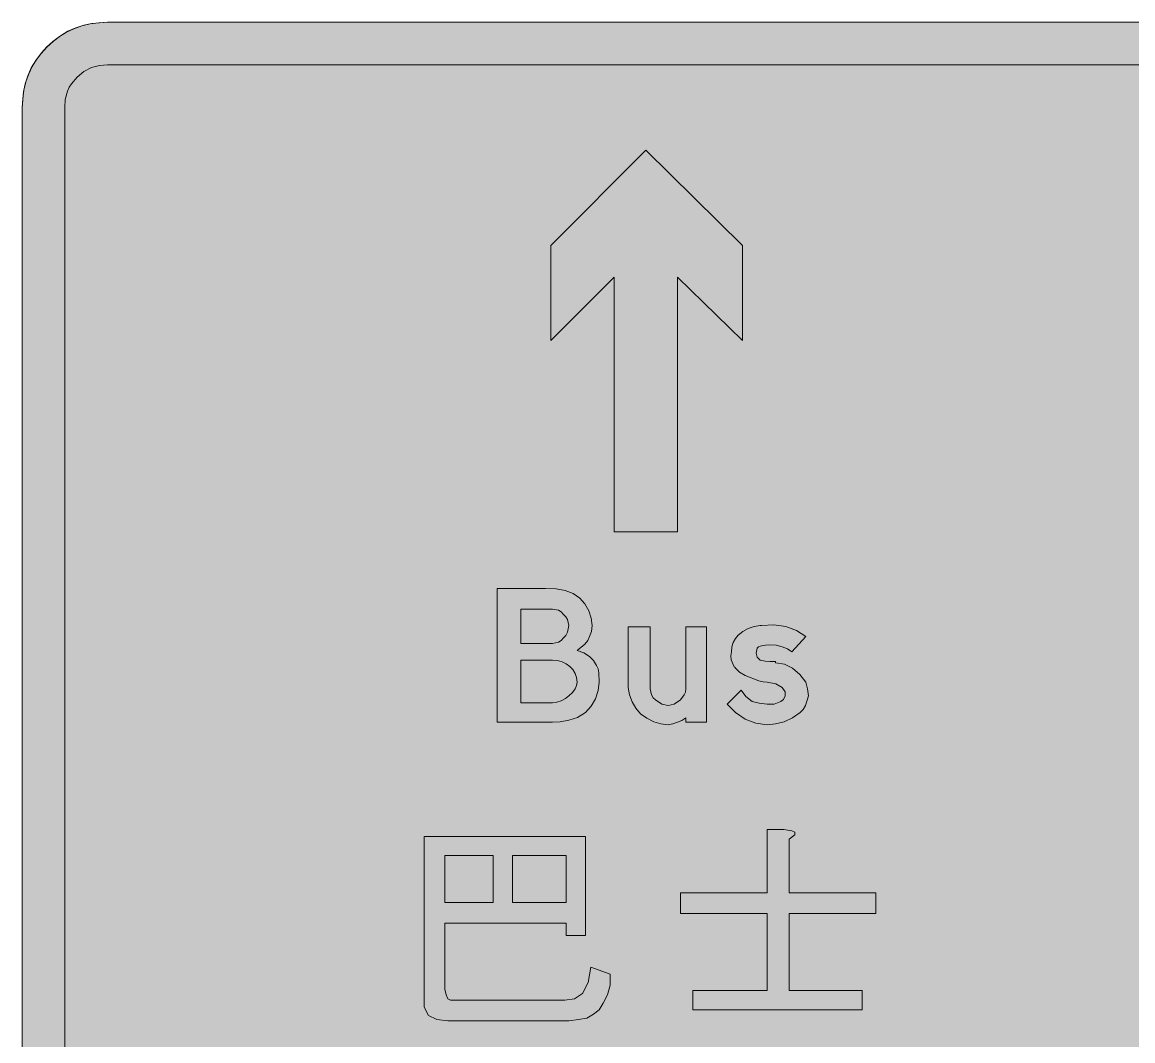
# Model space of a CAD drawing. Header units: metres. Extents: x 145 to 424, y 6 to 266.
# Drawn here: x 145.1 to 290.3, y 132.6 to 265.7 of the extents above; entities that cross this region are included whole.
import ezdxf

# ---------------------------------------------------------------- set-up
doc = ezdxf.new("R2010")
doc.units = ezdxf.units.M
for name, color, linetype, true_color in [('FILL_BLUE_0000FF', 7, 'Continuous', 0x0000ff), ('FILL_WHITE_FFFFFF', 7, 'Continuous', 0xffffff), ('STROKE_BLUE_0000FF', 7, 'Continuous', 0x0000ff)]:
    doc.layers.add(name, color=color, linetype=linetype, true_color=true_color)

msp = doc.modelspace()

# ---------------------------------------------------------------- hatches: boundary and pattern name
at = {"layer": 'FILL_BLUE_0000FF', "true_color": 0x0000ff}
h = msp.add_hatch(color=7, dxfattribs=at)
h.dxf.hatch_style = 1
h.paths.add_polyline_path([(155.09, 11.98), (154.06, 12.28), (153.13, 12.79), (152.28, 13.5), (151.57, 14.37), (151.07, 15.34), (150.76, 16.39), (150.66, 17.46), (150.66, 254.52), (150.71, 255.6), (151.02, 256.68), (151.22, 257.19), (151.52, 257.65), (152.28, 258.48), (153.15, 259.26), (154.13, 259.76), (155.17, 260.02), (156.24, 260.1), (413.28, 260.1), (414.35, 260.02), (415.4, 259.76), (416.37, 259.26), (417.24, 258.48), (417.95, 257.61), (418.46, 256.63), (418.76, 255.59), (418.86, 254.52), (418.86, 17.46), (418.75, 16.38), (418.5, 15.3), (417.94, 14.4), (417.24, 13.5), (416.32, 12.73), (415.26, 12.24), (414.82, 12.03), (414.34, 11.92), (413.28, 11.88), (156.24, 11.88), (155.09, 11.98)])
at = {"layer": 'FILL_WHITE_FFFFFF', "true_color": 0xffffff}
h = msp.add_hatch(color=7, dxfattribs=at)
h.dxf.hatch_style = 1
h.paths.add_polyline_path([(156.24, 6.3), (154.17, 6.46), (153.15, 6.68), (152.1, 7.02), (151.05, 7.49), (150.08, 8.08), (149.16, 8.77), (148.32, 9.54), (147.55, 10.38), (146.86, 11.3), (146.27, 12.27), (145.8, 13.32), (145.46, 14.37), (145.24, 15.39), (145.08, 17.46), (145.08, 254.52), (145.24, 256.59), (145.46, 257.61), (145.8, 258.66), (146.27, 259.71), (146.86, 260.69), (147.55, 261.6), (148.32, 262.44), (149.16, 263.21), (150.08, 263.9), (151.05, 264.49), (152.1, 264.96), (153.15, 265.3), (154.17, 265.52), (156.24, 265.68), (413.28, 265.68), (415.28, 265.52), (416.34, 265.3), (417.42, 264.96), (418.47, 264.49), (419.45, 263.9), (420.36, 263.21), (421.2, 262.44), (421.97, 261.6), (422.66, 260.69), (423.25, 259.71), (423.72, 258.66), (424.06, 257.61), (424.28, 256.59), (424.44, 254.52), (424.44, 17.46), (424.39, 16.33), (424.24, 15.24), (423.98, 14.18), (423.63, 13.16), (423.17, 12.19), (422.62, 11.26), (421.96, 10.37), (421.2, 9.54), (420.37, 8.78), (419.48, 8.12), (418.55, 7.57), (417.58, 7.11), (416.56, 6.76), (415.5, 6.5), (414.41, 6.35), (413.28, 6.3), (156.24, 6.3)])
h = msp.add_hatch(color=7, dxfattribs=at)
h.dxf.hatch_style = 1
h.paths.add_polyline_path([(230.76, 199.08), (222.48, 199.08), (222.48, 232.38), (214.2, 224.1), (214.2, 236.52), (226.62, 248.94), (239.22, 236.52), (239.22, 224.1), (230.76, 232.38), (230.76, 199.08)])
h = msp.add_hatch(color=7, dxfattribs=at)
h.dxf.hatch_style = 1
h.paths.add_polyline_path([(219.77, 182.26), (220.14, 181.62), (220.35, 181.18), (220.45, 180.67), (220.5, 179.46), (220.37, 178.36), (220, 177.28), (219.44, 176.3), (218.7, 175.5), (217.67, 174.85), (216.54, 174.46), (215.41, 174.28), (214.38, 174.24), (207.18, 174.24), (207.18, 191.7), (213.48, 191.7), (214.87, 191.63), (216.07, 191.41), (217.1, 191.02), (217.98, 190.44), (218.61, 189.67), (219.13, 188.77), (219.47, 187.81), (219.6, 186.84), (219.49, 186.05), (219.24, 185.4), (219.01, 184.89), (218.63, 184.43), (217.62, 183.6), (218.49, 183.27), (219.22, 182.81), (219.77, 182.26)])
h.paths.add_polyline_path([(215.52, 184.88), (215.82, 185.22), (216.16, 185.55), (216.38, 185.96), (216.54, 186.84), (216.38, 187.63), (216.16, 187.98), (215.82, 188.28), (215.52, 188.62), (215.17, 188.84), (214.38, 189), (210.24, 189), (210.24, 184.5), (214.38, 184.5), (215.17, 184.66), (215.52, 184.88)], flags=16)
h.paths.add_polyline_path([(215.53, 177.01), (216.08, 177.29), (216.54, 177.66), (217.01, 178.09), (217.35, 178.56), (217.55, 179.03), (217.62, 179.46), (217.55, 180.05), (217.37, 180.59), (217.07, 181.08), (216.67, 181.51), (216.2, 181.86), (215.65, 182.12), (215.04, 182.28), (214.38, 182.34), (210.24, 182.34), (210.24, 176.76), (214.38, 176.76), (214.95, 176.82), (215.53, 177.01)], flags=16)
h = msp.add_hatch(color=7, dxfattribs=at)
h.dxf.hatch_style = 1
h.paths.add_polyline_path([(228.56, 173.98), (227.63, 174.26), (226.74, 174.72), (225.9, 175.32), (225.29, 176.06), (224.82, 176.89), (224.48, 177.8), (224.28, 178.74), (224.28, 186.66), (227.16, 186.66), (227.16, 178.56), (227.32, 177.77), (227.54, 177.42), (227.88, 177.12), (228.69, 176.56), (229.5, 176.4), (230.31, 176.56), (231.12, 177.12), (231.62, 177.77), (231.78, 178.16), (231.84, 178.56), (231.84, 186.66), (234.54, 186.66), (234.54, 174.24), (231.84, 174.24), (231.84, 174.78), (231.3, 174.44), (230.76, 174.24), (230.13, 173.99), (229.5, 173.88), (228.56, 173.98)])
h = msp.add_hatch(color=7, dxfattribs=at)
h.dxf.hatch_style = 1
h.paths.add_polyline_path([(242.19, 182.18), (242.82, 182.16), (243.18, 182.16), (243.54, 182.16), (243.54, 181.98), (244.72, 181.79), (245.79, 181.26), (246.73, 180.46), (247.5, 179.46), (247.75, 178.56), (247.86, 177.66), (247.46, 176.38), (247.15, 175.86), (246.78, 175.5), (245.78, 174.79), (244.69, 174.28), (243.57, 173.98), (242.46, 173.88), (240.99, 174.07), (239.58, 174.62), (238.31, 175.47), (237.24, 176.58), (239.04, 178.38), (239.69, 177.59), (240.48, 176.94), (241.4, 176.69), (242.46, 176.58), (243.36, 176.58), (244.26, 176.94), (244.6, 177.16), (244.8, 177.66), (244.8, 178.2), (244.44, 178.74), (243.59, 179.23), (242.46, 179.46), (241.92, 179.48), (241.38, 179.64), (239.58, 180.31), (238.85, 180.75), (238.32, 181.26), (238.23, 181.42), (238.14, 181.44), (237.76, 182.36), (237.71, 182.88), (237.78, 183.42), (237.84, 184.06), (238.03, 184.63), (238.31, 185.14), (238.68, 185.58), (239.28, 186.08), (239.99, 186.48), (240.76, 186.74), (241.56, 186.84), (241.74, 186.84), (243.35, 186.94), (244.89, 186.73), (246.3, 186.21), (247.5, 185.4), (245.7, 183.42), (245.1, 183.79), (244.4, 184.07), (243.62, 184.26), (242.82, 184.32), (242.26, 184.3), (241.56, 184.14), (241.32, 184.08), (241.16, 183.89), (241.02, 183.24), (241.16, 182.72), (241.56, 182.34), (242.19, 182.18)])
h = msp.add_hatch(color=7, dxfattribs=at)
h.dxf.hatch_style = 1
h.paths.add_polyline_path([(245.7, 160.02), (246.06, 159.84), (246.06, 159.48), (245.34, 158.94), (245.34, 151.92), (256.68, 151.92), (256.68, 149.22), (245.34, 149.22), (245.34, 139.14), (254.88, 139.14), (254.88, 136.62), (232.74, 136.62), (232.74, 139.14), (242.46, 139.14), (242.46, 149.22), (231.12, 149.22), (231.12, 151.92), (242.46, 151.92), (242.46, 160.2), (244.62, 160.2), (245.7, 160.02)])
h = msp.add_hatch(color=7, dxfattribs=at)
h.dxf.hatch_style = 1
h.paths.add_polyline_path([(216.18, 146.34), (216.18, 147.96), (200.34, 147.96), (200.34, 139.32), (200.52, 138.6), (200.7, 138.06), (201.06, 137.88), (216, 137.88), (217.26, 138.06), (218.34, 138.78), (219.06, 140.22), (219.42, 142.2), (221.94, 141.3), (221.94, 139.86), (221.58, 138.6), (221.04, 137.52), (220.5, 136.62), (219.78, 136.08), (218.88, 135.54), (217.8, 135.36), (216.54, 135.18), (200.7, 135.18), (199.26, 135.36), (198.18, 135.9), (197.64, 136.98), (197.64, 159.3), (218.7, 159.3), (218.7, 146.34), (216.18, 146.34)])
h.paths.add_polyline_path([(200.34, 156.78), (200.34, 150.66), (206.64, 150.66), (206.64, 156.78), (200.34, 156.78)], flags=16)
h.paths.add_polyline_path([(216.18, 156.78), (209.16, 156.78), (209.16, 150.66), (216.18, 150.66), (216.18, 156.78)], flags=16)

# ---------------------------------------------------------------- linework, layer by layer
at = {"layer": 'FILL_BLUE_0000FF', "lineweight": 0, "true_color": 0x0000ff}
msp.add_lwpolyline([(413.28, 11.88), (156.24, 11.88), (155.09, 11.98), (154.06, 12.28), (153.13, 12.79), (152.28, 13.5), (151.57, 14.37), (151.07, 15.34), (150.76, 16.39), (150.66, 17.46), (150.66, 254.52), (150.71, 255.6), (151.02, 256.68), (151.22, 257.19), (151.52, 257.65), (152.28, 258.48), (153.15, 259.26), (154.13, 259.76), (155.17, 260.02), (156.24, 260.1), (413.28, 260.1)], dxfattribs=at)
at = {"layer": 'FILL_WHITE_FFFFFF', "lineweight": 0, "true_color": 0xffffff}
msp.add_lwpolyline([(145.08, 17.46), (145.08, 254.52), (145.24, 256.59), (145.46, 257.61), (145.8, 258.66), (146.27, 259.71), (146.86, 260.69), (147.55, 261.6), (148.32, 262.44), (149.16, 263.21), (150.08, 263.9), (151.05, 264.49), (152.1, 264.96), (153.15, 265.3), (154.17, 265.52), (156.24, 265.68), (413.28, 265.68)], dxfattribs=at)
for points in [[(230.76, 199.08), (222.48, 199.08), (222.48, 232.38), (214.2, 224.1), (214.2, 236.52), (226.62, 248.94), (239.22, 236.52), (239.22, 224.1), (230.76, 232.38)], [(219.77, 182.26), (220.14, 181.62), (220.35, 181.18), (220.45, 180.67), (220.5, 179.46), (220.37, 178.36), (220, 177.28), (219.44, 176.3), (218.7, 175.5), (217.67, 174.85), (216.54, 174.46), (215.41, 174.28), (214.38, 174.24), (207.18, 174.24), (207.18, 191.7), (213.48, 191.7), (214.87, 191.63), (216.07, 191.41), (217.1, 191.02), (217.98, 190.44), (218.61, 189.67), (219.13, 188.77), (219.47, 187.81), (219.6, 186.84), (219.49, 186.05), (219.24, 185.4), (219.01, 184.89), (218.63, 184.43), (217.62, 183.6), (218.49, 183.27), (219.22, 182.81)], [(215.52, 184.88), (215.82, 185.22), (216.16, 185.55), (216.38, 185.96), (216.54, 186.84), (216.38, 187.63), (216.16, 187.98), (215.82, 188.28), (215.52, 188.62), (215.17, 188.84), (214.38, 189), (210.24, 189), (210.24, 184.5), (214.38, 184.5), (215.17, 184.66)], [(228.56, 173.98), (227.63, 174.26), (226.74, 174.72), (225.9, 175.32), (225.29, 176.06), (224.82, 176.89), (224.48, 177.8), (224.28, 178.74), (224.28, 186.66), (227.16, 186.66), (227.16, 178.56), (227.32, 177.77), (227.54, 177.42), (227.88, 177.12), (228.69, 176.56), (229.5, 176.4), (230.31, 176.56), (231.12, 177.12), (231.62, 177.77), (231.78, 178.16), (231.84, 178.56), (231.84, 186.66), (234.54, 186.66), (234.54, 174.24), (231.84, 174.24), (231.84, 174.78), (231.3, 174.44), (230.76, 174.24), (230.13, 173.99), (229.5, 173.88)], [(242.19, 182.18), (242.82, 182.16), (243.18, 182.16), (243.54, 182.16), (243.54, 181.98), (244.72, 181.79), (245.79, 181.26), (246.73, 180.46), (247.5, 179.46), (247.75, 178.56), (247.86, 177.66), (247.46, 176.38), (247.15, 175.86), (246.78, 175.5), (245.78, 174.79), (244.69, 174.28), (243.57, 173.98), (242.46, 173.88), (240.99, 174.07), (239.58, 174.62), (238.31, 175.47), (237.24, 176.58), (239.04, 178.38), (239.69, 177.59), (240.48, 176.94), (241.4, 176.69), (242.46, 176.58), (243.36, 176.58), (244.26, 176.94), (244.6, 177.16), (244.8, 177.66), (244.8, 178.2), (244.44, 178.74), (243.59, 179.23), (242.46, 179.46), (241.92, 179.48), (241.38, 179.64), (239.58, 180.31), (238.85, 180.75), (238.32, 181.26), (238.23, 181.42), (238.14, 181.44), (237.76, 182.36), (237.71, 182.88), (237.78, 183.42), (237.84, 184.06), (238.03, 184.63), (238.31, 185.14), (238.68, 185.58), (239.28, 186.08), (239.99, 186.48), (240.76, 186.74), (241.56, 186.84), (241.74, 186.84), (243.35, 186.94), (244.89, 186.73), (246.3, 186.21), (247.5, 185.4), (245.7, 183.42), (245.1, 183.79), (244.4, 184.07), (243.62, 184.26), (242.82, 184.32), (242.26, 184.3), (241.56, 184.14), (241.32, 184.08), (241.16, 183.89), (241.02, 183.24), (241.16, 182.72), (241.56, 182.34)], [(215.53, 177.01), (216.08, 177.29), (216.54, 177.66), (217.01, 178.09), (217.35, 178.56), (217.55, 179.03), (217.62, 179.46), (217.55, 180.05), (217.37, 180.59), (217.07, 181.08), (216.67, 181.51), (216.2, 181.86), (215.65, 182.12), (215.04, 182.28), (214.38, 182.34), (210.24, 182.34), (210.24, 176.76), (214.38, 176.76), (214.95, 176.82)], [(245.7, 160.02), (246.06, 159.84), (246.06, 159.48), (245.34, 158.94), (245.34, 151.92), (256.68, 151.92), (256.68, 149.22), (245.34, 149.22), (245.34, 139.14), (254.88, 139.14), (254.88, 136.62), (232.74, 136.62), (232.74, 139.14), (242.46, 139.14), (242.46, 149.22), (231.12, 149.22), (231.12, 151.92), (242.46, 151.92), (242.46, 160.2), (244.62, 160.2)], [(216.18, 146.34), (216.18, 147.96), (200.34, 147.96), (200.34, 139.32), (200.52, 138.6), (200.7, 138.06), (201.06, 137.88), (216, 137.88), (217.26, 138.06), (218.34, 138.78), (219.06, 140.22), (219.42, 142.2), (221.94, 141.3), (221.94, 139.86), (221.58, 138.6), (221.04, 137.52), (220.5, 136.62), (219.78, 136.08), (218.88, 135.54), (217.8, 135.36), (216.54, 135.18), (200.7, 135.18), (199.26, 135.36), (198.18, 135.9), (197.64, 136.98), (197.64, 159.3), (218.7, 159.3), (218.7, 146.34)], [(200.34, 156.78), (200.34, 150.66), (206.64, 150.66), (206.64, 156.78)], [(216.18, 156.78), (209.16, 156.78), (209.16, 150.66), (216.18, 150.66)]]:
    msp.add_lwpolyline(points, close=True, dxfattribs=at)
at = {"layer": 'STROKE_BLUE_0000FF', "lineweight": 0, "true_color": 0x0000ff}
for points in [[(156.24, 265.68), (155.08, 265.62), (153.95, 265.46), (152.87, 265.19), (151.84, 264.82), (150.86, 264.36), (149.94, 263.81), (149.08, 263.18), (148.3, 262.46), (147.58, 261.68), (146.95, 260.82), (146.4, 259.9), (145.94, 258.92), (145.57, 257.89), (145.3, 256.81), (145.14, 255.68), (145.08, 254.52)], [(413.28, 265.68), (156.24, 265.68)], [(145.08, 254.52), (145.08, 17.46)]]:
    msp.add_lwpolyline(points, dxfattribs=at)

doc.saveas('drawing.dxf')
